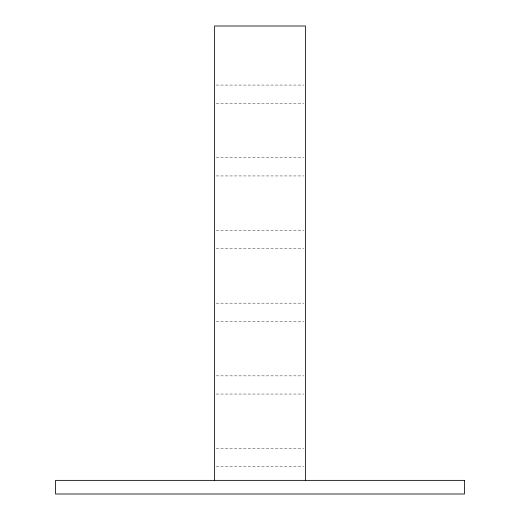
<?xml version="1.0" encoding="UTF-8"?>
<svg xmlns="http://www.w3.org/2000/svg" width="520" height="520" viewBox="0 0 520 520"><rect width="100%" height="100%" fill="white"/><g stroke="black" fill="none" stroke-linecap="round" stroke-linejoin="round"><path stroke-width="0.39" stroke-dasharray="2.6 1.95" d="M216.183 85.066L303.817 85.066M216.183 103.24L303.817 103.24M216.183 157.768L303.817 157.768M216.183 175.942L303.817 175.942M216.183 230.464L303.817 230.464M216.183 248.638L303.817 248.638M216.183 303.167L303.817 303.167M216.183 321.341L303.817 321.341M216.183 375.863L303.817 375.863M216.183 394.037L303.817 394.037M216.183 448.565L303.817 448.565M216.183 466.739L303.817 466.739"/><path stroke-width="0.78" d="M305.435 480.37L305.435 26L214.565 26L214.565 480.37M464.464 480.37L55.536 480.37L55.536 494L464.464 494L464.464 480.37"/></g></svg>
